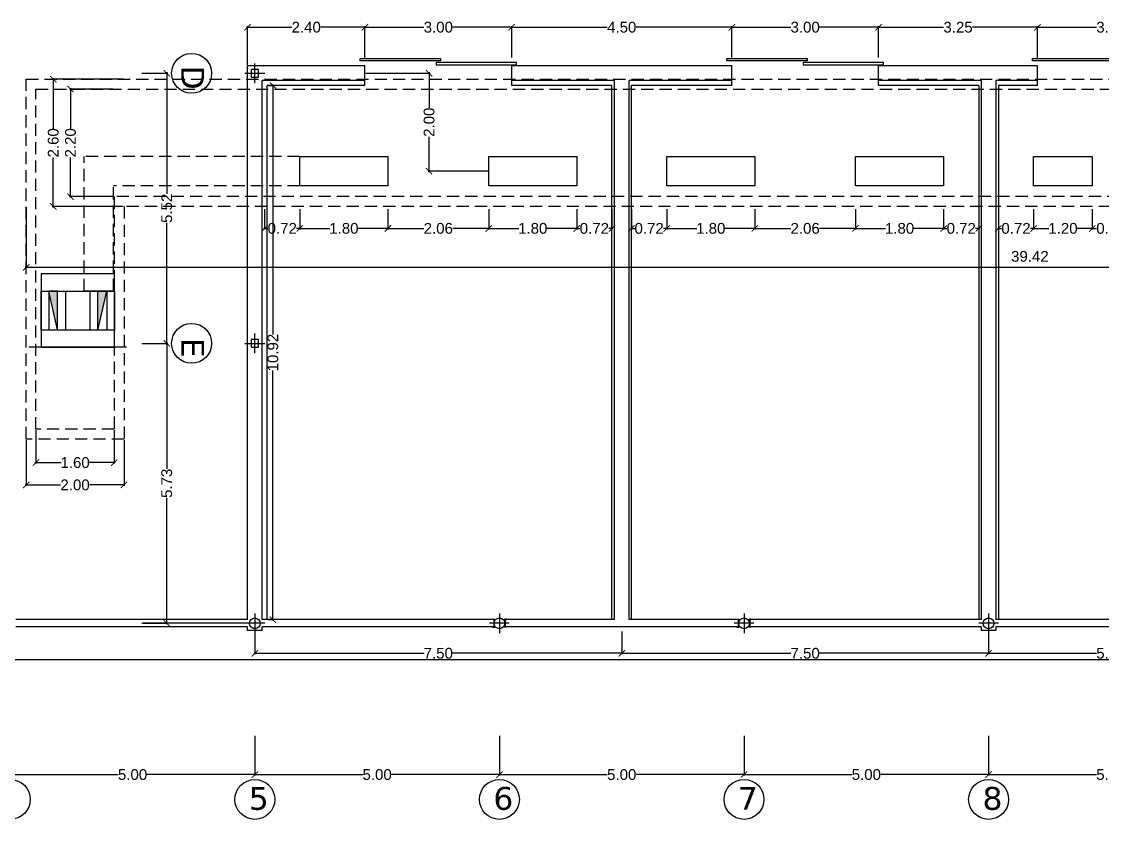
# Model space of a CAD drawing. Header units: metres. Extents: x 2 to 659295185, y -28 to 1124222152.
# Drawn here: x 654291.4 to 654313.5, y 1123343.88 to 1123360.19 of the extents above; entities that cross this region are included whole.
import ezdxf

# ---------------------------------------------------------------- set-up
doc = ezdxf.new("R2010")
doc.units = ezdxf.units.M
doc.header["$MEASUREMENT"] = 0
doc.linetypes.add('DASHED2', pattern=[9.525, 6.35, -3.175])
doc.linetypes.add('HIDDEN', pattern=[0.375, 0.25, -0.125])
doc.layers.get('0').update_dxf_attribs({"linetype": 'CONTINUOUS'})
for name, color, linetype in [('Acotado', 7, 'CONTINUOUS'), ('Estructura', 1, 'CONTINUOUS'), ('fosa', 134, 'DASHED2'), ('PARED', 7, 'CONTINUOUS'), ('TUBO', 1, 'CONTINUOUS'), ('Vista 1', 4, 'CONTINUOUS'), ('vista4', 6, 'CONTINUOUS')]:
    doc.layers.add(name, color=color, linetype=linetype)
doc.styles.add('FORMAT', font='swissl.ttf')
doc.styles.get("Standard").update_dxf_attribs({"font": 'tahoma.ttf'})
doc.dimstyles.new('1-100', dxfattribs={"dimtxt": 0.22, "dimasz": 0.13, "dimexe": 0.02, "dimexo": 0.02, "dimgap": 0.022, "dimtad": 0, "dimzin": 1, "dimdsep": 46, "dimtxsty": 'FORMAT', "dimblk": 'ARCHTICK', "dimcen": 0.02, "dimdle": 0.02, "dimazin": 0, "dimtfac": 1, "dimtofl": 0, "dimtmove": 2, "dimatfit": 3, "dimldrblk": 'ARCHTICK', "dimfxl": 1, "dimtolj": 1, "dimtzin": 1, "dimarcsym": 0})

# ---------------------------------------------------------------- blocks, each defined once
blk = doc.blocks.new('_ArchTick')
at = {"color": 0, "linetype": 'ByBlock', "const_width": 0.15}
blk.add_lwpolyline([(-0.5, -0.5), (0.5, 0.5)], dxfattribs=at)
blk = doc.blocks.new('*D2271')
at = {"layer": 'Acotado', "color": 0, "lineweight": -2, "transparency": 16777216}
for p, q in [((667567.363, 1123478.25), (667567.363, 1123477.435)), ((667572.363, 1123478.25), (667572.363, 1123477.435)), ((667567.343, 1123477.455), (667569.567, 1123477.455)), ((667572.383, 1123477.455), (667570.158, 1123477.455))]:
    blk.add_line(p, q, dxfattribs=at)
at = {"layer": 'Acotado', "color": 0, "lineweight": -2, "transparency": 16777216, "xscale": 0.13, "yscale": 0.13, "zscale": 0.13, "rotation": 180}
blk.add_blockref('_ArchTick', (667567.363, 1123477.455), dxfattribs=at)
at = {"layer": 'Acotado', "color": 0, "lineweight": -2, "transparency": 16777216, "xscale": 0.13, "yscale": 0.13, "zscale": 0.13}
blk.add_blockref('_ArchTick', (667572.363, 1123477.455), dxfattribs=at)
at = {"layer": 'Acotado', "color": 0, "transparency": 16777216, "insert": (667569.863, 1123477.455), "char_height": 0.22, "attachment_point": 5, "style": 'FORMAT'}
blk.add_mtext('\\A1;5.00', dxfattribs=at)
blk = doc.blocks.new('*D2272')
at = {"layer": 'Acotado', "color": 0, "lineweight": -2, "transparency": 16777216}
for p, q in [((667572.363, 1123478.25), (667572.363, 1123477.435)), ((667577.363, 1123478.25), (667577.363, 1123477.435)), ((667572.343, 1123477.455), (667574.567, 1123477.455)), ((667577.383, 1123477.455), (667575.158, 1123477.455))]:
    blk.add_line(p, q, dxfattribs=at)
at = {"layer": 'Acotado', "color": 0, "lineweight": -2, "transparency": 16777216, "xscale": 0.13, "yscale": 0.13, "zscale": 0.13, "rotation": 180}
blk.add_blockref('_ArchTick', (667572.363, 1123477.455), dxfattribs=at)
at = {"layer": 'Acotado', "color": 0, "lineweight": -2, "transparency": 16777216, "xscale": 0.13, "yscale": 0.13, "zscale": 0.13}
blk.add_blockref('_ArchTick', (667577.363, 1123477.455), dxfattribs=at)
at = {"layer": 'Acotado', "color": 0, "transparency": 16777216, "insert": (667574.863, 1123477.455), "char_height": 0.22, "attachment_point": 5, "style": 'FORMAT'}
blk.add_mtext('\\A1;5.00', dxfattribs=at)
blk = doc.blocks.new('*D2273')
at = {"layer": 'Acotado', "color": 0, "lineweight": -2, "transparency": 16777216}
for p, q in [((667577.363, 1123478.25), (667577.363, 1123477.435)), ((667582.363, 1123478.25), (667582.363, 1123477.435)), ((667577.343, 1123477.455), (667579.567, 1123477.455)), ((667582.383, 1123477.455), (667580.158, 1123477.455))]:
    blk.add_line(p, q, dxfattribs=at)
at = {"layer": 'Acotado', "color": 0, "lineweight": -2, "transparency": 16777216, "xscale": 0.13, "yscale": 0.13, "zscale": 0.13, "rotation": 180}
blk.add_blockref('_ArchTick', (667577.363, 1123477.455), dxfattribs=at)
at = {"layer": 'Acotado', "color": 0, "lineweight": -2, "transparency": 16777216, "xscale": 0.13, "yscale": 0.13, "zscale": 0.13}
blk.add_blockref('_ArchTick', (667582.363, 1123477.455), dxfattribs=at)
at = {"layer": 'Acotado', "color": 0, "transparency": 16777216, "insert": (667579.863, 1123477.455), "char_height": 0.22, "attachment_point": 5, "style": 'FORMAT'}
blk.add_mtext('\\A1;5.00', dxfattribs=at)
blk = doc.blocks.new('*D2274')
at = {"layer": 'Acotado', "color": 0, "lineweight": -2, "transparency": 16777216}
for p, q in [((667582.363, 1123478.25), (667582.363, 1123477.435)), ((667587.363, 1123478.25), (667587.363, 1123477.435)), ((667582.343, 1123477.455), (667584.567, 1123477.455)), ((667587.383, 1123477.455), (667585.158, 1123477.455))]:
    blk.add_line(p, q, dxfattribs=at)
at = {"layer": 'Acotado', "color": 0, "lineweight": -2, "transparency": 16777216, "xscale": 0.13, "yscale": 0.13, "zscale": 0.13, "rotation": 180}
blk.add_blockref('_ArchTick', (667582.363, 1123477.455), dxfattribs=at)
at = {"layer": 'Acotado', "color": 0, "lineweight": -2, "transparency": 16777216, "xscale": 0.13, "yscale": 0.13, "zscale": 0.13}
blk.add_blockref('_ArchTick', (667587.363, 1123477.455), dxfattribs=at)
at = {"layer": 'Acotado', "color": 0, "transparency": 16777216, "insert": (667584.863, 1123477.455), "char_height": 0.22, "attachment_point": 5, "style": 'FORMAT'}
blk.add_mtext('\\A1;5.00', dxfattribs=at)
blk = doc.blocks.new('*D2275')
at = {"layer": 'Acotado', "color": 0, "lineweight": -2, "transparency": 16777216}
for p, q in [((667587.363, 1123478.25), (667587.363, 1123477.435)), ((667592.363, 1123478.25), (667592.363, 1123477.435)), ((667587.343, 1123477.455), (667589.567, 1123477.455)), ((667592.383, 1123477.455), (667590.158, 1123477.455))]:
    blk.add_line(p, q, dxfattribs=at)
at = {"layer": 'Acotado', "color": 0, "lineweight": -2, "transparency": 16777216, "xscale": 0.13, "yscale": 0.13, "zscale": 0.13, "rotation": 180}
blk.add_blockref('_ArchTick', (667587.363, 1123477.455), dxfattribs=at)
at = {"layer": 'Acotado', "color": 0, "lineweight": -2, "transparency": 16777216, "xscale": 0.13, "yscale": 0.13, "zscale": 0.13}
blk.add_blockref('_ArchTick', (667592.363, 1123477.455), dxfattribs=at)
at = {"layer": 'Acotado', "color": 0, "transparency": 16777216, "insert": (667589.863, 1123477.455), "char_height": 0.22, "attachment_point": 5, "style": 'FORMAT'}
blk.add_mtext('\\A1;5.00', dxfattribs=at)
blk = doc.blocks.new('eco 220x220')
at = {"color": 8}
for p, q in [((-0.202, 0), (0.202, 0)), ((0, 0.202), (0, -0.202))]:
    blk.add_line(p, q, dxfattribs=at)
blk.add_circle((0, 0), 0.11)
blk = doc.blocks.new('Col 155x155')
at = {"color": 8}
for p, q in [((0.202, 0), (-0.202, 0)), ((0, -0.202), (0, 0.202))]:
    blk.add_line(p, q, dxfattribs=at)
blk.add_lwpolyline([(-0.078, -0.078), (0.077, -0.078), (0.077, 0.077), (-0.078, 0.077)], close=True)
blk = doc.blocks.new('*D2283')
at = {"layer": 'Acotado', "color": 0, "lineweight": -2, "transparency": 16777216}
for p, q in [((667570.052, 1123486.276), (667570.582, 1123486.276)), ((667570.562, 1123486.296), (667570.562, 1123483.707)), ((667570.562, 1123480.53), (667570.562, 1123483.119)), ((667570.052, 1123480.55), (667570.582, 1123480.55))]:
    blk.add_line(p, q, dxfattribs=at)
at = {"layer": 'Acotado', "color": 0, "lineweight": -2, "transparency": 16777216, "xscale": 0.13, "yscale": 0.13, "zscale": 0.13}
for p, rotation in [((667570.562, 1123486.276), 90), ((667570.562, 1123480.55), 270)]:
    blk.add_blockref('_ArchTick', p, dxfattribs=dict(at, rotation=rotation))
at = {"layer": 'Acotado', "color": 0, "transparency": 16777216, "insert": (667570.562, 1123483.413), "char_height": 0.22, "attachment_point": 5, "rotation": 90, "style": 'FORMAT'}
blk.add_mtext('\\A1;5.73', dxfattribs=at)
blk = doc.blocks.new('*D2284')
at = {"layer": 'Acotado', "color": 0, "lineweight": -2, "transparency": 16777216}
for p, q in [((667570.052, 1123491.8), (667570.582, 1123491.8)), ((667570.562, 1123491.82), (667570.562, 1123489.332)), ((667570.562, 1123486.256), (667570.562, 1123488.743)), ((667570.052, 1123486.276), (667570.582, 1123486.276))]:
    blk.add_line(p, q, dxfattribs=at)
at = {"layer": 'Acotado', "color": 0, "lineweight": -2, "transparency": 16777216, "xscale": 0.13, "yscale": 0.13, "zscale": 0.13}
for p, rotation in [((667570.562, 1123491.8), 90), ((667570.562, 1123486.276), 270)]:
    blk.add_blockref('_ArchTick', p, dxfattribs=dict(at, rotation=rotation))
at = {"layer": 'Acotado', "color": 0, "transparency": 16777216, "insert": (667570.562, 1123489.038), "char_height": 0.22, "attachment_point": 5, "rotation": 90, "style": 'FORMAT'}
blk.add_mtext('\\A1;5.52', dxfattribs=at)
blk = doc.blocks.new('*D2287')
at = {"layer": 'Acotado', "color": 0, "lineweight": -2, "transparency": 16777216}
for p, q in [((667588.343, 1123492.742), (667589.567, 1123492.742)), ((667588.363, 1123492.122), (667588.363, 1123492.762)), ((667591.383, 1123492.742), (667590.159, 1123492.742)), ((667591.363, 1123492.122), (667591.363, 1123492.762))]:
    blk.add_line(p, q, dxfattribs=at)
at = {"layer": 'Acotado', "color": 0, "lineweight": -2, "transparency": 16777216, "xscale": 0.13, "yscale": 0.13, "zscale": 0.13, "rotation": 180}
blk.add_blockref('_ArchTick', (667588.363, 1123492.742), dxfattribs=at)
at = {"layer": 'Acotado', "color": 0, "lineweight": -2, "transparency": 16777216, "xscale": 0.13, "yscale": 0.13, "zscale": 0.13}
blk.add_blockref('_ArchTick', (667591.363, 1123492.742), dxfattribs=at)
at = {"layer": 'Acotado', "color": 0, "transparency": 16777216, "insert": (667589.863, 1123492.742), "char_height": 0.22, "attachment_point": 5, "style": 'FORMAT'}
blk.add_mtext('\\A1;3.00', dxfattribs=at)
blk = doc.blocks.new('*D2288')
at = {"layer": 'Acotado', "color": 0, "lineweight": -2, "transparency": 16777216}
for p, q in [((667585.093, 1123492.742), (667586.443, 1123492.742)), ((667585.113, 1123492.122), (667585.113, 1123492.762)), ((667588.383, 1123492.742), (667587.032, 1123492.742)), ((667588.363, 1123492.122), (667588.363, 1123492.762))]:
    blk.add_line(p, q, dxfattribs=at)
at = {"layer": 'Acotado', "color": 0, "lineweight": -2, "transparency": 16777216, "xscale": 0.13, "yscale": 0.13, "zscale": 0.13, "rotation": 180}
blk.add_blockref('_ArchTick', (667585.113, 1123492.742), dxfattribs=at)
at = {"layer": 'Acotado', "color": 0, "lineweight": -2, "transparency": 16777216, "xscale": 0.13, "yscale": 0.13, "zscale": 0.13}
blk.add_blockref('_ArchTick', (667588.363, 1123492.742), dxfattribs=at)
at = {"layer": 'Acotado', "color": 0, "transparency": 16777216, "insert": (667586.738, 1123492.742), "char_height": 0.22, "attachment_point": 5, "style": 'FORMAT'}
blk.add_mtext('\\A1;3.25', dxfattribs=at)
blk = doc.blocks.new('*D2289')
at = {"layer": 'Acotado', "color": 0, "lineweight": -2, "transparency": 16777216}
for p, q in [((667582.093, 1123492.742), (667583.317, 1123492.742)), ((667582.113, 1123492.122), (667582.113, 1123492.762)), ((667585.133, 1123492.742), (667583.909, 1123492.742)), ((667585.113, 1123492.122), (667585.113, 1123492.762))]:
    blk.add_line(p, q, dxfattribs=at)
at = {"layer": 'Acotado', "color": 0, "lineweight": -2, "transparency": 16777216, "xscale": 0.13, "yscale": 0.13, "zscale": 0.13, "rotation": 180}
blk.add_blockref('_ArchTick', (667582.113, 1123492.742), dxfattribs=at)
at = {"layer": 'Acotado', "color": 0, "lineweight": -2, "transparency": 16777216, "xscale": 0.13, "yscale": 0.13, "zscale": 0.13}
blk.add_blockref('_ArchTick', (667585.113, 1123492.742), dxfattribs=at)
at = {"layer": 'Acotado', "color": 0, "transparency": 16777216, "insert": (667583.613, 1123492.742), "char_height": 0.22, "attachment_point": 5, "style": 'FORMAT'}
blk.add_mtext('\\A1;3.00', dxfattribs=at)
blk = doc.blocks.new('*D2290')
at = {"layer": 'Acotado', "color": 0, "lineweight": -2, "transparency": 16777216}
for p, q in [((667577.593, 1123492.742), (667579.567, 1123492.742)), ((667577.613, 1123492.122), (667577.613, 1123492.762)), ((667582.133, 1123492.742), (667580.159, 1123492.742)), ((667582.113, 1123492.122), (667582.113, 1123492.762))]:
    blk.add_line(p, q, dxfattribs=at)
at = {"layer": 'Acotado', "color": 0, "lineweight": -2, "transparency": 16777216, "xscale": 0.13, "yscale": 0.13, "zscale": 0.13, "rotation": 180}
blk.add_blockref('_ArchTick', (667577.613, 1123492.742), dxfattribs=at)
at = {"layer": 'Acotado', "color": 0, "lineweight": -2, "transparency": 16777216, "xscale": 0.13, "yscale": 0.13, "zscale": 0.13}
blk.add_blockref('_ArchTick', (667582.113, 1123492.742), dxfattribs=at)
at = {"layer": 'Acotado', "color": 0, "transparency": 16777216, "insert": (667579.863, 1123492.742), "char_height": 0.22, "attachment_point": 5, "style": 'FORMAT'}
blk.add_mtext('\\A1;4.50', dxfattribs=at)
blk = doc.blocks.new('*D2291')
at = {"layer": 'Acotado', "color": 0, "lineweight": -2, "transparency": 16777216}
for p, q in [((667574.593, 1123492.742), (667575.817, 1123492.742)), ((667574.613, 1123492.122), (667574.613, 1123492.762)), ((667577.633, 1123492.742), (667576.409, 1123492.742)), ((667577.613, 1123492.122), (667577.613, 1123492.762))]:
    blk.add_line(p, q, dxfattribs=at)
at = {"layer": 'Acotado', "color": 0, "lineweight": -2, "transparency": 16777216, "xscale": 0.13, "yscale": 0.13, "zscale": 0.13, "rotation": 180}
blk.add_blockref('_ArchTick', (667574.613, 1123492.742), dxfattribs=at)
at = {"layer": 'Acotado', "color": 0, "lineweight": -2, "transparency": 16777216, "xscale": 0.13, "yscale": 0.13, "zscale": 0.13}
blk.add_blockref('_ArchTick', (667577.613, 1123492.742), dxfattribs=at)
at = {"layer": 'Acotado', "color": 0, "transparency": 16777216, "insert": (667576.113, 1123492.742), "char_height": 0.22, "attachment_point": 5, "style": 'FORMAT'}
blk.add_mtext('\\A1;3.00', dxfattribs=at)
blk = doc.blocks.new('*D2292')
at = {"layer": 'Acotado', "color": 0, "lineweight": -2, "transparency": 16777216}
for p, q in [((667572.193, 1123492.742), (667573.117, 1123492.742)), ((667572.213, 1123491.97), (667572.213, 1123492.762)), ((667574.633, 1123492.742), (667573.709, 1123492.742)), ((667574.613, 1123492.122), (667574.613, 1123492.762))]:
    blk.add_line(p, q, dxfattribs=at)
at = {"layer": 'Acotado', "color": 0, "lineweight": -2, "transparency": 16777216, "xscale": 0.13, "yscale": 0.13, "zscale": 0.13, "rotation": 180}
blk.add_blockref('_ArchTick', (667572.213, 1123492.742), dxfattribs=at)
at = {"layer": 'Acotado', "color": 0, "lineweight": -2, "transparency": 16777216, "xscale": 0.13, "yscale": 0.13, "zscale": 0.13}
blk.add_blockref('_ArchTick', (667574.613, 1123492.742), dxfattribs=at)
at = {"layer": 'Acotado', "color": 0, "transparency": 16777216, "insert": (667573.413, 1123492.742), "char_height": 0.22, "attachment_point": 5, "style": 'FORMAT'}
blk.add_mtext('\\A1;2.40', dxfattribs=at)
blk = doc.blocks.new('*D2293')
at = {"layer": 'Acotado', "color": 0, "lineweight": -2, "transparency": 16777216}
for p, q in [((667574.633, 1123491.8), (667575.945, 1123491.8)), ((667575.925, 1123491.82), (667575.925, 1123491.095)), ((667575.925, 1123489.778), (667575.925, 1123490.503)), ((667577.123, 1123489.798), (667575.905, 1123489.798))]:
    blk.add_line(p, q, dxfattribs=at)
at = {"layer": 'Acotado', "color": 0, "lineweight": -2, "transparency": 16777216, "xscale": 0.13, "yscale": 0.13, "zscale": 0.13}
for p, rotation in [((667575.925, 1123491.8), 90), ((667575.925, 1123489.798), 270)]:
    blk.add_blockref('_ArchTick', p, dxfattribs=dict(at, rotation=rotation))
at = {"layer": 'Acotado', "color": 0, "transparency": 16777216, "insert": (667575.925, 1123490.799), "char_height": 0.22, "attachment_point": 5, "rotation": 90, "style": 'FORMAT'}
blk.add_mtext('\\A1;2.00', dxfattribs=at)
blk = doc.blocks.new('*D2294')
at = {"layer": 'Acotado', "color": 0, "lineweight": -2, "transparency": 16777216}
for p, q in [((667607.113, 1123489.278), (667607.113, 1123487.813)), ((667567.688, 1123489.06), (667567.688, 1123487.813)), ((667567.668, 1123487.833), (667607.133, 1123487.833))]:
    blk.add_line(p, q, dxfattribs=at)
at = {"layer": 'Acotado', "color": 0, "lineweight": -2, "transparency": 16777216, "xscale": 0.13, "yscale": 0.13, "zscale": 0.13, "rotation": 180}
blk.add_blockref('_ArchTick', (667567.688, 1123487.833), dxfattribs=at)
at = {"layer": 'Acotado', "color": 0, "lineweight": -2, "transparency": 16777216, "xscale": 0.13, "yscale": 0.13, "zscale": 0.13}
blk.add_blockref('_ArchTick', (667607.113, 1123487.833), dxfattribs=at)
at = {"layer": 'Acotado', "color": 0, "transparency": 16777216, "insert": (667588.206, 1123488.054), "char_height": 0.22, "attachment_point": 5, "style": 'FORMAT'}
blk.add_mtext('\\A1;39.42', dxfattribs=at)
blk = doc.blocks.new('*D2296')
at = {"layer": 'Acotado', "color": 0, "lineweight": -2, "transparency": 16777216}
for p, q in [((667572.363, 1123480.38), (667572.363, 1123479.916)), ((667579.863, 1123480.38), (667579.863, 1123479.916)), ((667572.343, 1123479.936), (667575.821, 1123479.936)), ((667579.883, 1123479.936), (667576.405, 1123479.936))]:
    blk.add_line(p, q, dxfattribs=at)
at = {"layer": 'Acotado', "color": 0, "lineweight": -2, "transparency": 16777216, "xscale": 0.13, "yscale": 0.13, "zscale": 0.13, "rotation": 180}
blk.add_blockref('_ArchTick', (667572.363, 1123479.936), dxfattribs=at)
at = {"layer": 'Acotado', "color": 0, "lineweight": -2, "transparency": 16777216, "xscale": 0.13, "yscale": 0.13, "zscale": 0.13}
blk.add_blockref('_ArchTick', (667579.863, 1123479.936), dxfattribs=at)
at = {"layer": 'Acotado', "color": 0, "transparency": 16777216, "insert": (667576.113, 1123479.936), "char_height": 0.22, "attachment_point": 5, "style": 'FORMAT'}
blk.add_mtext('\\A1;7.50', dxfattribs=at)
blk = doc.blocks.new('*D2297')
at = {"layer": 'Acotado', "color": 0, "lineweight": -2, "transparency": 16777216}
for p, q in [((667579.863, 1123480.38), (667579.863, 1123479.916)), ((667587.363, 1123480.38), (667587.363, 1123479.916)), ((667579.843, 1123479.936), (667583.321, 1123479.936)), ((667587.383, 1123479.936), (667583.905, 1123479.936))]:
    blk.add_line(p, q, dxfattribs=at)
at = {"layer": 'Acotado', "color": 0, "lineweight": -2, "transparency": 16777216, "xscale": 0.13, "yscale": 0.13, "zscale": 0.13, "rotation": 180}
blk.add_blockref('_ArchTick', (667579.863, 1123479.936), dxfattribs=at)
at = {"layer": 'Acotado', "color": 0, "lineweight": -2, "transparency": 16777216, "xscale": 0.13, "yscale": 0.13, "zscale": 0.13}
blk.add_blockref('_ArchTick', (667587.363, 1123479.936), dxfattribs=at)
at = {"layer": 'Acotado', "color": 0, "transparency": 16777216, "insert": (667583.613, 1123479.936), "char_height": 0.22, "attachment_point": 5, "style": 'FORMAT'}
blk.add_mtext('\\A1;7.50', dxfattribs=at)
blk = doc.blocks.new('*D2298')
at = {"layer": 'Acotado', "color": 0, "lineweight": -2, "transparency": 16777216}
for p, q in [((667587.363, 1123480.38), (667587.363, 1123479.916)), ((667592.363, 1123480.38), (667592.363, 1123479.916)), ((667587.343, 1123479.936), (667589.567, 1123479.936)), ((667592.383, 1123479.936), (667590.158, 1123479.936))]:
    blk.add_line(p, q, dxfattribs=at)
at = {"layer": 'Acotado', "color": 0, "lineweight": -2, "transparency": 16777216, "xscale": 0.13, "yscale": 0.13, "zscale": 0.13, "rotation": 180}
blk.add_blockref('_ArchTick', (667587.363, 1123479.936), dxfattribs=at)
at = {"layer": 'Acotado', "color": 0, "lineweight": -2, "transparency": 16777216, "xscale": 0.13, "yscale": 0.13, "zscale": 0.13}
blk.add_blockref('_ArchTick', (667592.363, 1123479.936), dxfattribs=at)
at = {"layer": 'Acotado', "color": 0, "transparency": 16777216, "insert": (667589.863, 1123479.936), "char_height": 0.22, "attachment_point": 5, "style": 'FORMAT'}
blk.add_mtext('\\A1;5.00', dxfattribs=at)
blk = doc.blocks.new('*D2326')
at = {"layer": 'Acotado', "color": 0, "lineweight": -2, "transparency": 16777216}
for p, q in [((667586.443, 1123489.021), (667586.443, 1123488.607)), ((667587.163, 1123489.021), (667587.163, 1123488.607)), ((667586.423, 1123488.627), (667586.508, 1123488.627)), ((667587.183, 1123488.627), (667587.097, 1123488.627))]:
    blk.add_line(p, q, dxfattribs=at)
at = {"layer": 'Acotado', "color": 0, "lineweight": -2, "transparency": 16777216, "xscale": 0.13, "yscale": 0.13, "zscale": 0.13, "rotation": 180}
blk.add_blockref('_ArchTick', (667586.443, 1123488.627), dxfattribs=at)
at = {"layer": 'Acotado', "color": 0, "lineweight": -2, "transparency": 16777216, "xscale": 0.13, "yscale": 0.13, "zscale": 0.13}
blk.add_blockref('_ArchTick', (667587.163, 1123488.627), dxfattribs=at)
at = {"layer": 'Acotado', "color": 0, "transparency": 16777216, "insert": (667586.803, 1123488.627), "char_height": 0.22, "attachment_point": 5, "style": 'FORMAT'}
blk.add_mtext('\\A1;0.72', dxfattribs=at)
blk = doc.blocks.new('detalle metalico')
at = {"layer": 'Estructura'}
for points in [[(665221.743, 1123542.564), (665221.743, 1123542.598), (665221.709, 1123542.598), (665221.709, 1123542.604), (665221.749, 1123542.604), (665221.749, 1123542.564), (665221.743, 1123542.564)], [(665221.743, 1123542.482), (665221.743, 1123542.448), (665221.709, 1123542.448), (665221.709, 1123542.442), (665221.749, 1123542.442), (665221.749, 1123542.482), (665221.743, 1123542.482)]]:
    blk.add_lwpolyline(points, dxfattribs=at)
blk.add_lwpolyline([(665221.743, 1123542.448), (665221.737, 1123542.448), (665221.737, 1123542.598), (665221.743, 1123542.598)], close=True, dxfattribs=at)
blk = doc.blocks.new('*D2314')
at = {"layer": 'Acotado', "color": 0, "lineweight": -2, "transparency": 16777216}
for p, q in [((667567.688, 1123484.298), (667567.688, 1123483.36)), ((667569.688, 1123484.298), (667569.688, 1123483.36)), ((667567.668, 1123483.38), (667568.392, 1123483.38)), ((667569.708, 1123483.38), (667568.984, 1123483.38))]:
    blk.add_line(p, q, dxfattribs=at)
at = {"layer": 'Acotado', "color": 0, "lineweight": -2, "transparency": 16777216, "xscale": 0.13, "yscale": 0.13, "zscale": 0.13, "rotation": 180}
blk.add_blockref('_ArchTick', (667567.688, 1123483.38), dxfattribs=at)
at = {"layer": 'Acotado', "color": 0, "lineweight": -2, "transparency": 16777216, "xscale": 0.13, "yscale": 0.13, "zscale": 0.13}
blk.add_blockref('_ArchTick', (667569.688, 1123483.38), dxfattribs=at)
at = {"layer": 'Acotado', "color": 0, "transparency": 16777216, "insert": (667568.688, 1123483.38), "char_height": 0.22, "attachment_point": 5, "style": 'FORMAT'}
blk.add_mtext('\\A1;2.00', dxfattribs=at)
blk = doc.blocks.new('*D2315')
at = {"layer": 'Acotado', "color": 0, "lineweight": -2, "transparency": 16777216}
for p, q in [((667567.888, 1123484.498), (667567.888, 1123483.817)), ((667569.488, 1123484.498), (667569.488, 1123483.817)), ((667567.868, 1123483.837), (667568.401, 1123483.837)), ((667569.508, 1123483.837), (667568.975, 1123483.837))]:
    blk.add_line(p, q, dxfattribs=at)
at = {"layer": 'Acotado', "color": 0, "lineweight": -2, "transparency": 16777216, "xscale": 0.13, "yscale": 0.13, "zscale": 0.13, "rotation": 180}
blk.add_blockref('_ArchTick', (667567.888, 1123483.837), dxfattribs=at)
at = {"layer": 'Acotado', "color": 0, "lineweight": -2, "transparency": 16777216, "xscale": 0.13, "yscale": 0.13, "zscale": 0.13}
blk.add_blockref('_ArchTick', (667569.488, 1123483.837), dxfattribs=at)
at = {"layer": 'Acotado', "color": 0, "transparency": 16777216, "insert": (667568.688, 1123483.837), "char_height": 0.22, "attachment_point": 5, "style": 'FORMAT'}
blk.add_mtext('\\A1;1.60', dxfattribs=at)
blk = doc.blocks.new('*D2316')
at = {"layer": 'Acotado', "color": 0, "lineweight": -2, "transparency": 16777216}
for p, q in [((667569.468, 1123491.478), (667568.574, 1123491.478)), ((667568.594, 1123491.498), (667568.594, 1123490.674)), ((667568.594, 1123489.258), (667568.594, 1123490.081)), ((667569.468, 1123489.278), (667568.574, 1123489.278))]:
    blk.add_line(p, q, dxfattribs=at)
at = {"layer": 'Acotado', "color": 0, "lineweight": -2, "transparency": 16777216, "xscale": 0.13, "yscale": 0.13, "zscale": 0.13}
for p, rotation in [((667568.594, 1123491.478), 90), ((667568.594, 1123489.278), 270)]:
    blk.add_blockref('_ArchTick', p, dxfattribs=dict(at, rotation=rotation))
at = {"layer": 'Acotado', "color": 0, "transparency": 16777216, "insert": (667568.594, 1123490.378), "char_height": 0.22, "attachment_point": 5, "rotation": 90, "style": 'FORMAT'}
blk.add_mtext('\\A1;2.20', dxfattribs=at)
blk = doc.blocks.new('*D2317')
at = {"layer": 'Acotado', "color": 0, "lineweight": -2, "transparency": 16777216}
for p, q in [((667568.242, 1123491.698), (667568.242, 1123490.674)), ((667569.668, 1123491.678), (667568.222, 1123491.678)), ((667568.242, 1123489.058), (667568.242, 1123490.081)), ((667569.668, 1123489.078), (667568.222, 1123489.078))]:
    blk.add_line(p, q, dxfattribs=at)
at = {"layer": 'Acotado', "color": 0, "lineweight": -2, "transparency": 16777216, "xscale": 0.13, "yscale": 0.13, "zscale": 0.13}
for p, rotation in [((667568.242, 1123491.678), 90), ((667568.242, 1123489.078), 270)]:
    blk.add_blockref('_ArchTick', p, dxfattribs=dict(at, rotation=rotation))
at = {"layer": 'Acotado', "color": 0, "transparency": 16777216, "insert": (667568.242, 1123490.378), "char_height": 0.22, "attachment_point": 5, "rotation": 90, "style": 'FORMAT'}
blk.add_mtext('\\A1;2.60', dxfattribs=at)
blk = doc.blocks.new('*D2324')
at = {"layer": 'Acotado', "color": 0, "lineweight": -2, "transparency": 16777216}
for p, q in [((667582.583, 1123489.021), (667582.583, 1123488.607)), ((667584.643, 1123489.021), (667584.643, 1123488.607)), ((667582.563, 1123488.627), (667583.317, 1123488.627)), ((667584.663, 1123488.627), (667583.909, 1123488.627))]:
    blk.add_line(p, q, dxfattribs=at)
at = {"layer": 'Acotado', "color": 0, "lineweight": -2, "transparency": 16777216, "xscale": 0.13, "yscale": 0.13, "zscale": 0.13, "rotation": 180}
blk.add_blockref('_ArchTick', (667582.583, 1123488.627), dxfattribs=at)
at = {"layer": 'Acotado', "color": 0, "lineweight": -2, "transparency": 16777216, "xscale": 0.13, "yscale": 0.13, "zscale": 0.13}
blk.add_blockref('_ArchTick', (667584.643, 1123488.627), dxfattribs=at)
at = {"layer": 'Acotado', "color": 0, "transparency": 16777216, "insert": (667583.613, 1123488.627), "char_height": 0.22, "attachment_point": 5, "style": 'FORMAT'}
blk.add_mtext('\\A1;2.06', dxfattribs=at)
blk = doc.blocks.new('*D2325')
at = {"layer": 'Acotado', "color": 0, "lineweight": -2, "transparency": 16777216}
for p, q in [((667584.643, 1123489.021), (667584.643, 1123488.607)), ((667586.443, 1123489.021), (667586.443, 1123488.607)), ((667584.623, 1123488.627), (667585.256, 1123488.627)), ((667586.463, 1123488.627), (667585.83, 1123488.627))]:
    blk.add_line(p, q, dxfattribs=at)
at = {"layer": 'Acotado', "color": 0, "lineweight": -2, "transparency": 16777216, "xscale": 0.13, "yscale": 0.13, "zscale": 0.13, "rotation": 180}
blk.add_blockref('_ArchTick', (667584.643, 1123488.627), dxfattribs=at)
at = {"layer": 'Acotado', "color": 0, "lineweight": -2, "transparency": 16777216, "xscale": 0.13, "yscale": 0.13, "zscale": 0.13}
blk.add_blockref('_ArchTick', (667586.443, 1123488.627), dxfattribs=at)
at = {"layer": 'Acotado', "color": 0, "transparency": 16777216, "insert": (667585.543, 1123488.627), "char_height": 0.22, "attachment_point": 5, "style": 'FORMAT'}
blk.add_mtext('\\A1;1.80', dxfattribs=at)
blk = doc.blocks.new('*D2327')
at = {"layer": 'Acotado', "color": 0, "lineweight": -2, "transparency": 16777216}
for p, q in [((667580.783, 1123489.021), (667580.783, 1123488.607)), ((667582.583, 1123489.021), (667582.583, 1123488.607)), ((667580.763, 1123488.627), (667581.396, 1123488.627)), ((667582.603, 1123488.627), (667581.97, 1123488.627))]:
    blk.add_line(p, q, dxfattribs=at)
at = {"layer": 'Acotado', "color": 0, "lineweight": -2, "transparency": 16777216, "xscale": 0.13, "yscale": 0.13, "zscale": 0.13, "rotation": 180}
blk.add_blockref('_ArchTick', (667580.783, 1123488.627), dxfattribs=at)
at = {"layer": 'Acotado', "color": 0, "lineweight": -2, "transparency": 16777216, "xscale": 0.13, "yscale": 0.13, "zscale": 0.13}
blk.add_blockref('_ArchTick', (667582.583, 1123488.627), dxfattribs=at)
at = {"layer": 'Acotado', "color": 0, "transparency": 16777216, "insert": (667581.683, 1123488.627), "char_height": 0.22, "attachment_point": 5, "style": 'FORMAT'}
blk.add_mtext('\\A1;1.80', dxfattribs=at)
blk = doc.blocks.new('*D2328')
at = {"layer": 'Acotado', "color": 0, "lineweight": -2, "transparency": 16777216}
for p, q in [((667580.063, 1123489.021), (667580.063, 1123488.607)), ((667580.783, 1123489.021), (667580.783, 1123488.607)), ((667580.043, 1123488.627), (667580.128, 1123488.627)), ((667580.803, 1123488.627), (667580.717, 1123488.627))]:
    blk.add_line(p, q, dxfattribs=at)
at = {"layer": 'Acotado', "color": 0, "lineweight": -2, "transparency": 16777216, "xscale": 0.13, "yscale": 0.13, "zscale": 0.13, "rotation": 180}
blk.add_blockref('_ArchTick', (667580.063, 1123488.627), dxfattribs=at)
at = {"layer": 'Acotado', "color": 0, "lineweight": -2, "transparency": 16777216, "xscale": 0.13, "yscale": 0.13, "zscale": 0.13}
blk.add_blockref('_ArchTick', (667580.783, 1123488.627), dxfattribs=at)
at = {"layer": 'Acotado', "color": 0, "transparency": 16777216, "insert": (667580.423, 1123488.627), "char_height": 0.22, "attachment_point": 5, "style": 'FORMAT'}
blk.add_mtext('\\A1;0.72', dxfattribs=at)
blk = doc.blocks.new('*D2334')
at = {"layer": 'Acotado', "color": 0, "lineweight": -2, "transparency": 16777216}
for p, q in [((667575.083, 1123489.021), (667575.083, 1123488.607)), ((667577.143, 1123489.021), (667577.143, 1123488.607)), ((667575.063, 1123488.627), (667575.817, 1123488.627)), ((667577.163, 1123488.627), (667576.409, 1123488.627))]:
    blk.add_line(p, q, dxfattribs=at)
at = {"layer": 'Acotado', "color": 0, "lineweight": -2, "transparency": 16777216, "xscale": 0.13, "yscale": 0.13, "zscale": 0.13, "rotation": 180}
blk.add_blockref('_ArchTick', (667575.083, 1123488.627), dxfattribs=at)
at = {"layer": 'Acotado', "color": 0, "lineweight": -2, "transparency": 16777216, "xscale": 0.13, "yscale": 0.13, "zscale": 0.13}
blk.add_blockref('_ArchTick', (667577.143, 1123488.627), dxfattribs=at)
at = {"layer": 'Acotado', "color": 0, "transparency": 16777216, "insert": (667576.113, 1123488.627), "char_height": 0.22, "attachment_point": 5, "style": 'FORMAT'}
blk.add_mtext('\\A1;2.06', dxfattribs=at)
blk = doc.blocks.new('*D2335')
at = {"layer": 'Acotado', "color": 0, "lineweight": -2, "transparency": 16777216}
for p, q in [((667577.143, 1123489.021), (667577.143, 1123488.607)), ((667578.943, 1123489.021), (667578.943, 1123488.607)), ((667577.123, 1123488.627), (667577.756, 1123488.627)), ((667578.963, 1123488.627), (667578.33, 1123488.627))]:
    blk.add_line(p, q, dxfattribs=at)
at = {"layer": 'Acotado', "color": 0, "lineweight": -2, "transparency": 16777216, "xscale": 0.13, "yscale": 0.13, "zscale": 0.13, "rotation": 180}
blk.add_blockref('_ArchTick', (667577.143, 1123488.627), dxfattribs=at)
at = {"layer": 'Acotado', "color": 0, "lineweight": -2, "transparency": 16777216, "xscale": 0.13, "yscale": 0.13, "zscale": 0.13}
blk.add_blockref('_ArchTick', (667578.943, 1123488.627), dxfattribs=at)
at = {"layer": 'Acotado', "color": 0, "transparency": 16777216, "insert": (667578.043, 1123488.627), "char_height": 0.22, "attachment_point": 5, "style": 'FORMAT'}
blk.add_mtext('\\A1;1.80', dxfattribs=at)
blk = doc.blocks.new('*D2336')
at = {"layer": 'Acotado', "color": 0, "lineweight": -2, "transparency": 16777216}
for p, q in [((667578.943, 1123489.021), (667578.943, 1123488.607)), ((667579.663, 1123489.021), (667579.663, 1123488.607)), ((667578.923, 1123488.627), (667579.008, 1123488.627)), ((667579.683, 1123488.627), (667579.597, 1123488.627))]:
    blk.add_line(p, q, dxfattribs=at)
at = {"layer": 'Acotado', "color": 0, "lineweight": -2, "transparency": 16777216, "xscale": 0.13, "yscale": 0.13, "zscale": 0.13, "rotation": 180}
blk.add_blockref('_ArchTick', (667578.943, 1123488.627), dxfattribs=at)
at = {"layer": 'Acotado', "color": 0, "lineweight": -2, "transparency": 16777216, "xscale": 0.13, "yscale": 0.13, "zscale": 0.13}
blk.add_blockref('_ArchTick', (667579.663, 1123488.627), dxfattribs=at)
at = {"layer": 'Acotado', "color": 0, "transparency": 16777216, "insert": (667579.303, 1123488.627), "char_height": 0.22, "attachment_point": 5, "style": 'FORMAT'}
blk.add_mtext('\\A1;0.72', dxfattribs=at)
blk = doc.blocks.new('*D2337')
at = {"layer": 'Acotado', "color": 0, "lineweight": -2, "transparency": 16777216}
for p, q in [((667573.283, 1123489.021), (667573.283, 1123488.607)), ((667575.083, 1123489.021), (667575.083, 1123488.607)), ((667573.263, 1123488.627), (667573.896, 1123488.627)), ((667575.103, 1123488.627), (667574.47, 1123488.627))]:
    blk.add_line(p, q, dxfattribs=at)
at = {"layer": 'Acotado', "color": 0, "lineweight": -2, "transparency": 16777216, "xscale": 0.13, "yscale": 0.13, "zscale": 0.13, "rotation": 180}
blk.add_blockref('_ArchTick', (667573.283, 1123488.627), dxfattribs=at)
at = {"layer": 'Acotado', "color": 0, "lineweight": -2, "transparency": 16777216, "xscale": 0.13, "yscale": 0.13, "zscale": 0.13}
blk.add_blockref('_ArchTick', (667575.083, 1123488.627), dxfattribs=at)
at = {"layer": 'Acotado', "color": 0, "transparency": 16777216, "insert": (667574.183, 1123488.627), "char_height": 0.22, "attachment_point": 5, "style": 'FORMAT'}
blk.add_mtext('\\A1;1.80', dxfattribs=at)
blk = doc.blocks.new('*D2338')
at = {"layer": 'Acotado', "color": 0, "lineweight": -2, "transparency": 16777216}
for p, q in [((667572.563, 1123489.021), (667572.563, 1123488.607)), ((667573.283, 1123489.021), (667573.283, 1123488.607)), ((667572.543, 1123488.627), (667572.628, 1123488.627)), ((667573.303, 1123488.627), (667573.217, 1123488.627))]:
    blk.add_line(p, q, dxfattribs=at)
at = {"layer": 'Acotado', "color": 0, "lineweight": -2, "transparency": 16777216, "xscale": 0.13, "yscale": 0.13, "zscale": 0.13, "rotation": 180}
blk.add_blockref('_ArchTick', (667572.563, 1123488.627), dxfattribs=at)
at = {"layer": 'Acotado', "color": 0, "lineweight": -2, "transparency": 16777216, "xscale": 0.13, "yscale": 0.13, "zscale": 0.13}
blk.add_blockref('_ArchTick', (667573.283, 1123488.627), dxfattribs=at)
at = {"layer": 'Acotado', "color": 0, "transparency": 16777216, "insert": (667572.923, 1123488.627), "char_height": 0.22, "attachment_point": 5, "style": 'FORMAT'}
blk.add_mtext('\\A1;0.72', dxfattribs=at)
blk = doc.blocks.new('*D2340')
at = {"layer": 'Acotado', "color": 0, "lineweight": -2, "transparency": 16777216}
for p, q in [((667572.633, 1123491.55), (667572.751, 1123491.55)), ((667572.731, 1123491.57), (667572.731, 1123486.455)), ((667572.731, 1123480.605), (667572.731, 1123485.72)), ((667572.633, 1123480.625), (667572.751, 1123480.625))]:
    blk.add_line(p, q, dxfattribs=at)
at = {"layer": 'Acotado', "color": 0, "lineweight": -2, "transparency": 16777216, "xscale": 0.13, "yscale": 0.13, "zscale": 0.13}
for p, rotation in [((667572.731, 1123491.55), 90), ((667572.731, 1123480.625), 270)]:
    blk.add_blockref('_ArchTick', p, dxfattribs=dict(at, rotation=rotation))
at = {"layer": 'Acotado', "color": 0, "transparency": 16777216, "insert": (667572.731, 1123486.087), "char_height": 0.22, "attachment_point": 5, "rotation": 90, "style": 'FORMAT'}
blk.add_mtext('\\A1;10.92', dxfattribs=at)
blk = doc.blocks.new('*D2341')
at = {"layer": 'Acotado', "color": 0, "lineweight": -2, "transparency": 16777216}
for p, q in [((667589.483, 1123489.021), (667589.483, 1123488.607)), ((667590.243, 1123489.021), (667590.243, 1123488.607)), ((667589.463, 1123488.627), (667589.567, 1123488.627)), ((667590.263, 1123488.627), (667590.159, 1123488.627))]:
    blk.add_line(p, q, dxfattribs=at)
at = {"layer": 'Acotado', "color": 0, "lineweight": -2, "transparency": 16777216, "xscale": 0.13, "yscale": 0.13, "zscale": 0.13, "rotation": 180}
blk.add_blockref('_ArchTick', (667589.483, 1123488.627), dxfattribs=at)
at = {"layer": 'Acotado', "color": 0, "lineweight": -2, "transparency": 16777216, "xscale": 0.13, "yscale": 0.13, "zscale": 0.13}
blk.add_blockref('_ArchTick', (667590.243, 1123488.627), dxfattribs=at)
at = {"layer": 'Acotado', "color": 0, "transparency": 16777216, "insert": (667589.863, 1123488.627), "char_height": 0.22, "attachment_point": 5, "style": 'FORMAT'}
blk.add_mtext('\\A1;0.76', dxfattribs=at)
blk = doc.blocks.new('*D2344')
at = {"layer": 'Acotado', "color": 0, "lineweight": -2, "transparency": 16777216}
for p, q in [((667588.283, 1123489.021), (667588.283, 1123488.607)), ((667589.483, 1123489.021), (667589.483, 1123488.607)), ((667588.263, 1123488.627), (667588.596, 1123488.627)), ((667589.503, 1123488.627), (667589.17, 1123488.627))]:
    blk.add_line(p, q, dxfattribs=at)
at = {"layer": 'Acotado', "color": 0, "lineweight": -2, "transparency": 16777216, "xscale": 0.13, "yscale": 0.13, "zscale": 0.13, "rotation": 180}
blk.add_blockref('_ArchTick', (667588.283, 1123488.627), dxfattribs=at)
at = {"layer": 'Acotado', "color": 0, "lineweight": -2, "transparency": 16777216, "xscale": 0.13, "yscale": 0.13, "zscale": 0.13}
blk.add_blockref('_ArchTick', (667589.483, 1123488.627), dxfattribs=at)
at = {"layer": 'Acotado', "color": 0, "transparency": 16777216, "insert": (667588.883, 1123488.627), "char_height": 0.22, "attachment_point": 5, "style": 'FORMAT'}
blk.add_mtext('\\A1;1.20', dxfattribs=at)
blk = doc.blocks.new('*D2345')
at = {"layer": 'Acotado', "color": 0, "lineweight": -2, "transparency": 16777216}
for p, q in [((667587.563, 1123489.021), (667587.563, 1123488.607)), ((667588.283, 1123489.021), (667588.283, 1123488.607)), ((667587.543, 1123488.627), (667587.628, 1123488.627)), ((667588.303, 1123488.627), (667588.217, 1123488.627))]:
    blk.add_line(p, q, dxfattribs=at)
at = {"layer": 'Acotado', "color": 0, "lineweight": -2, "transparency": 16777216, "xscale": 0.13, "yscale": 0.13, "zscale": 0.13, "rotation": 180}
blk.add_blockref('_ArchTick', (667587.563, 1123488.627), dxfattribs=at)
at = {"layer": 'Acotado', "color": 0, "lineweight": -2, "transparency": 16777216, "xscale": 0.13, "yscale": 0.13, "zscale": 0.13}
blk.add_blockref('_ArchTick', (667588.283, 1123488.627), dxfattribs=at)
at = {"layer": 'Acotado', "color": 0, "transparency": 16777216, "insert": (667587.923, 1123488.627), "char_height": 0.22, "attachment_point": 5, "style": 'FORMAT'}
blk.add_mtext('\\A1;0.72', dxfattribs=at)
blk = doc.blocks.new('A$C562C02F1')
at = {"layer": 'TUBO'}
for points in [[(0.968, -15.706), (0.785, -15.706), (0.968, -16.498)], [(1.793, -16.506), (1.976, -15.706), (1.793, -15.706)]]:
    blk.add_hatch(color=256, dxfattribs=at).paths.add_polyline_path(points)
for points in [[(7.15, -11), (7.15, -10.95), (8.793, -10.95), (8.793, -11), (7.15, -11)], [(10.35, -11.08), (10.35, -11.03), (8.707, -11.03), (8.707, -11.08), (10.35, -11.08)], [(14.65, -11), (14.65, -10.95), (16.293, -10.95), (16.293, -11), (14.65, -11)], [(17.85, -11.08), (17.85, -11.03), (16.207, -11.03), (16.207, -11.08), (17.85, -11.08)], [(20.9, -11), (20.9, -10.95), (22.543, -10.95), (22.543, -11), (20.9, -11)]]:
    blk.add_lwpolyline(points)
at = {"layer": 'Acotado'}
blk.add_line((5, -22.502), (2.709, -22.502), dxfattribs=at)
for points in [[(7.72, -12.954), (7.72, -13.554), (5.92, -13.554), (5.92, -12.954)], [(11.58, -12.954), (11.58, -13.554), (9.78, -13.554), (9.78, -12.954)], [(15.22, -12.954), (15.22, -13.554), (13.42, -13.554), (13.42, -12.954)], [(19.08, -12.954), (19.08, -13.554), (17.28, -13.554), (17.28, -12.954)], [(22.12, -12.954), (22.12, -13.554), (20.92, -13.554), (20.92, -12.954)]]:
    blk.add_lwpolyline(points, close=True, dxfattribs=at)
at = {"layer": 'Acotado', "color": 1}
for centre in [(3.707, -11.252), (3.707, -16.776), (0, -26.105), (5, -26.105), (10, -26.105), (15, -26.105), (20, -26.105)]:
    blk.add_circle(centre, 0.408, dxfattribs=at)
at = {"layer": 'fosa', "linetype": 'HIDDEN'}
for p, q in [((2.125, -18.534), (0.525, -18.534)), ((2.325, -18.734), (0.325, -18.734))]:
    blk.add_line(p, q, dxfattribs=at)
for points in [[(0.325, -18.734), (0.325, -11.374), (39.75, -11.374), (39.75, -13.974), (2.325, -13.974), (2.325, -18.734)], [(0.525, -18.534), (0.525, -11.574), (39.55, -11.574), (39.55, -13.774), (2.125, -13.774), (2.125, -18.534)]]:
    blk.add_lwpolyline(points, dxfattribs=at)
at = {"layer": 'PARED'}
for p, q in [((7.25, -11.102), (4.85, -11.102)), ((4.85, -22.427), (4.85, -11.102)), ((7.25, -11.402), (7.25, -11.102)), ((14.75, -11.102), (10.25, -11.102)), ((10.25, -11.402), (10.25, -11.102)), ((12.69, -11.102), (12.31, -11.102)), ((14.75, -11.402), (14.75, -11.102)), ((21, -11.102), (17.75, -11.102)), ((17.75, -11.402), (17.75, -11.102)), ((20.19, -11.102), (19.81, -11.102)), ((21, -11.402), (21, -11.102)), ((7.25, -11.402), (5.15, -11.402)), ((5.15, -22.427), (5.15, -11.402)), ((12.35, -11.402), (10.25, -11.402)), ((12.35, -22.427), (12.35, -11.402)), ((14.75, -11.402), (12.65, -11.402)), ((12.65, -22.427), (12.65, -11.402)), ((19.85, -11.402), (17.75, -11.402)), ((19.85, -11.402), (19.85, -22.427)), ((21, -11.402), (20.15, -11.402)), ((20.15, -11.402), (20.15, -22.427)), ((2.131, -15.356), (0.631, -15.356)), ((0.631, -15.356), (0.631, -16.856)), ((2.131, -16.856), (2.131, -15.356)), ((1.131, -15.706), (1.131, -16.506)), ((1.628, -15.706), (1.628, -16.506)), ((2.379, -16.856), (0.379, -16.856)), ((0.631, -16.856), (2.131, -16.856)), ((4.85, -22.427), (0.116, -22.427)), ((9.884, -22.427), (5.15, -22.427)), ((12.35, -22.427), (10.116, -22.427)), ((14.884, -22.427), (12.65, -22.427)), ((19.85, -22.427), (15.116, -22.427)), ((24.85, -22.427), (20.15, -22.427)), ((4.85, -22.577), (0.116, -22.577)), ((4.85, -22.652), (4.85, -22.577)), ((5.15, -22.652), (4.85, -22.652)), ((9.884, -22.577), (5.15, -22.577)), ((5.15, -22.652), (5.15, -22.577)), ((14.884, -22.577), (10.116, -22.577)), ((19.85, -22.577), (15.116, -22.577)), ((19.85, -22.577), (19.85, -22.652)), ((20.15, -22.652), (19.85, -22.652)), ((24.85, -22.577), (20.15, -22.577)), ((20.15, -22.577), (20.15, -22.652))]:
    blk.add_line(p, q, dxfattribs=at)
blk.add_lwpolyline([(0.631, -16.506), (0.631, -15.706), (2.131, -15.706), (2.131, -16.506)], close=True, dxfattribs=at)
at = {"layer": 'TUBO'}
for p, q in [((0.968, -16.498), (0.785, -15.706)), ((1.793, -16.506), (1.976, -15.706))]:
    blk.add_line(p, q, dxfattribs=at)
for points in [[(0.785, -15.706), (0.785, -16.498), (0.968, -16.498), (0.968, -15.706)], [(1.976, -15.706), (1.976, -16.506), (1.793, -16.506), (1.793, -15.706)]]:
    blk.add_lwpolyline(points, close=True, dxfattribs=at)
at = {"layer": 'Vista 1'}
blk.add_line((42, -23.249), (-36.51, -23.249), dxfattribs=at)
at = {"layer": 'vista4'}
for p, q in [((7.25, -11.502), (7.25, -11.402)), ((10.25, -11.502), (10.25, -11.402)), ((14.75, -11.502), (14.75, -11.402)), ((17.75, -11.502), (17.75, -11.402)), ((21, -11.502), (21, -11.402)), ((7.25, -11.502), (5.25, -11.502)), ((5.25, -22.427), (5.25, -11.502)), ((12.3, -11.502), (10.25, -11.502)), ((12.3, -22.427), (12.3, -11.502)), ((14.75, -11.502), (12.7, -11.502)), ((12.7, -22.427), (12.7, -11.502)), ((19.8, -11.502), (17.75, -11.502)), ((19.8, -11.502), (19.8, -22.427)), ((21, -11.502), (20.2, -11.502)), ((20.2, -11.502), (20.2, -22.427)), ((2.108, -15.706), (1.508, -15.706))]:
    blk.add_line(p, q, dxfattribs=at)
at = {"layer": 'vista4', "linetype": 'HIDDEN'}
for p, q in [((5.92, -12.954), (1.508, -12.954)), ((1.508, -15.706), (1.508, -12.954)), ((5.92, -13.554), (2.108, -13.554)), ((2.108, -15.706), (2.108, -13.554))]:
    blk.add_line(p, q, dxfattribs=at)
at = {"xscale": -1, "rotation": 180}
for p in [(-665211.853, 1123520.021), (-665206.853, 1123520.021)]:
    blk.add_blockref('detalle metalico', p, dxfattribs=at)
at = {"rotation": 180}
for p in [(665231.853, 1123520.021), (665236.853, 1123520.021)]:
    blk.add_blockref('detalle metalico', p, dxfattribs=at)
at = {"layer": 'Estructura', "rotation": 270}
for name, p in [('Col 155x155', (5, -11.252)), ('Col 155x155', (5, -16.776)), ('eco 220x220', (5, -22.502)), ('eco 220x220', (10, -22.502)), ('eco 220x220', (15, -22.502)), ('eco 220x220', (20, -22.502))]:
    blk.add_blockref(name, p, dxfattribs=at)
at = {"layer": 'Acotado', "char_height": 0.46828, "width": 1.67642, "attachment_point": 1, "rotation": 270}
for s, insert in [('{\\fVerdana|b0|i0|c0|p34;D}', (3.963, -11.094)), ('{\\fVerdana|b0|i0|c0|p34;E}', (3.963, -16.664))]:
    blk.add_mtext(s, dxfattribs=dict(at, insert=insert))
at = {"layer": 'Acotado', "char_height": 0.46828, "width": 1.67642, "attachment_point": 1}
for s, insert in [('{\\fVerdana|b0|i0|c0|p34;5}', (4.875, -25.849)), ('{\\fVerdana|b0|i0|c0|p34;6}', (9.875, -25.849)), ('{\\fVerdana|b0|i0|c0|p34;7}', (14.875, -25.849)), ('{\\fVerdana|b0|i0|c0|p34;8}', (19.875, -25.849))]:
    blk.add_mtext(s, dxfattribs=dict(at, insert=insert))
at = {"layer": 'Acotado'}
for base, p1, p2, picture, middle in [((4.85, -10.309), (7.25, -10.95), (4.85, -11.102), '*D2292', (6.05, -10.309)), ((7.25, -10.309), (10.25, -10.95), (7.25, -10.95), '*D2291', (8.75, -10.309)), ((10.25, -10.309), (14.75, -10.95), (10.25, -10.95), '*D2290', (12.5, -10.309)), ((14.75, -10.309), (17.75, -10.95), (14.75, -10.95), '*D2289', (16.25, -10.309)), ((17.75, -10.309), (21, -10.95), (17.75, -10.95), '*D2288', (19.375, -10.309)), ((21, -10.309), (24, -10.95), (21, -10.95), '*D2287', (22.5, -10.309)), ((5.2, -14.425), (5.92, -14.011), (5.2, -14.011), '*D2338', (5.56, -14.425)), ((12.7, -14.425), (13.42, -14.011), (12.7, -14.011), '*D2328', (13.06, -14.425)), ((20.2, -14.425), (20.92, -14.011), (20.2, -14.011), '*D2345', (20.56, -14.425)), ((12.5, -23.116), (5, -22.652), (12.5, -22.652), '*D2296', (8.75, -23.116)), ((20, -23.116), (12.5, -22.652), (20, -22.652), '*D2297', (16.25, -23.116)), ((25, -23.116), (20, -22.652), (25, -22.652), '*D2298', (22.5, -23.116)), ((5, -25.597), (0, -24.782), (5, -24.782), '*D2271', (2.5, -25.597)), ((10, -25.597), (5, -24.782), (10, -24.782), '*D2272', (7.5, -25.597)), ((15, -25.597), (10, -24.782), (15, -24.782), '*D2273', (12.5, -25.597)), ((20, -25.597), (15, -24.782), (20, -24.782), '*D2274', (17.5, -25.597)), ((25, -25.597), (20, -24.782), (25, -24.782), '*D2275', (22.5, -25.597))]:
    dim = blk.add_linear_dim(base=base, p1=p1, p2=p2, dimstyle='1-100', dxfattribs=at)
    dim.commit()
    dim.dimension.update_dxf_attribs({"geometry": picture, "text_midpoint": middle, "insert": (-667567.363, -1123503.052)})
for base, p1, p2, angle, picture, middle, set_off in [((3.199, -11.252), (2.669, -16.776), (2.669, -11.252), 270, '*D2284', (3.199, -14.014), (-667567.363, -1123503.052)), ((8.562, -13.254), (7.25, -11.252), (9.78, -13.254), 270, '*D2293', (8.562, -12.253), (-667567.363, -1123503.052)), ((0.879, -11.374), (2.325, -13.974), (2.325, -11.374), 90, '*D2317', (0.879, -12.674), (-667567.363, -1123503.052)), ((5.368121865, -22.426981073), (5.25, -11.501981075), (5.25, -22.426981073), 90, '*D2340', (5.368121865, -16.964481074), (-667567.3629038, -1123503.051806977)), ((1.231, -11.574), (2.125, -13.774), (2.125, -11.574), 90, '*D2316', (1.231, -12.674), (-667567.363, -1123503.052)), ((5.92, -14.425), (7.72, -14.011), (5.92, -14.011), 180, '*D2337', (6.82, -14.425), (-667567.363, -1123503.052)), ((9.78, -14.425), (7.72, -14.011), (9.78, -14.011), 180, '*D2334', (8.75, -14.425), (-667567.363, -1123503.052)), ((9.78, -14.425), (11.58, -14.011), (9.78, -14.011), 180, '*D2335', (10.68, -14.425), (-667567.363, -1123503.052)), ((12.3, -14.425), (11.58, -14.011), (12.3, -14.011), 180, '*D2336', (11.94, -14.425), (-667567.363, -1123503.052)), ((13.42, -14.425), (15.22, -14.011), (13.42, -14.011), 180, '*D2327', (14.32, -14.425), (-667567.363, -1123503.052)), ((17.28, -14.425), (15.22, -14.011), (17.28, -14.011), 180, '*D2324', (16.25, -14.425), (-667567.363, -1123503.052)), ((17.28, -14.425), (19.08, -14.011), (17.28, -14.011), 180, '*D2325', (18.18, -14.425), (-667567.363, -1123503.052)), ((19.8, -14.425), (19.08, -14.011), (19.8, -14.011), 180, '*D2326', (19.44, -14.425), (-667567.363, -1123503.052)), ((20.92, -14.425), (22.12, -14.011), (20.92, -14.011), 180, '*D2344', (21.52, -14.425), (-667567.363, -1123503.052)), ((22.88, -14.425), (22.12, -14.011), (22.88, -14.011), 180, '*D2341', (22.5, -14.425), (-667567.363, -1123503.052)), ((3.199, -16.776), (2.669, -22.502), (2.669, -16.776), 270, '*D2283', (3.199, -19.639), (-667567.363, -1123503.052)), ((0.525, -19.215), (2.125, -18.534), (0.525, -18.534), 180, '*D2315', (1.325, -19.215), (-667567.363, -1123503.052)), ((0.325, -19.672), (2.325, -18.734), (0.325, -18.734), 180, '*D2314', (1.325, -19.672), (-667567.363, -1123503.052))]:
    dim = blk.add_linear_dim(base=base, p1=p1, p2=p2, angle=angle, dimstyle='1-100', dxfattribs=at)
    dim.commit()
    dim.dimension.update_dxf_attribs({"geometry": picture, "text_midpoint": middle, "insert": set_off})
dim = blk.add_linear_dim(base=(39.75, -15.218327684), p1=(0.325000003, -13.97186335), p2=(39.75, -13.753796265), dimstyle='1-100', dxfattribs=at)
dim.commit()
dim.dimension.update_dxf_attribs({"geometry": '*D2294', "text_midpoint": (20.842900662, -14.99740902), "dimtype": 128, "insert": (-667567.3629038, -1123503.051806977)})

msp = doc.modelspace()

# ---------------------------------------------------------------- block references
at = {"color": 5}
msp.add_blockref('A$C562C02F1', (654291.1711, 1123370.3894), dxfattribs=at)

doc.saveas('drawing.dxf')
